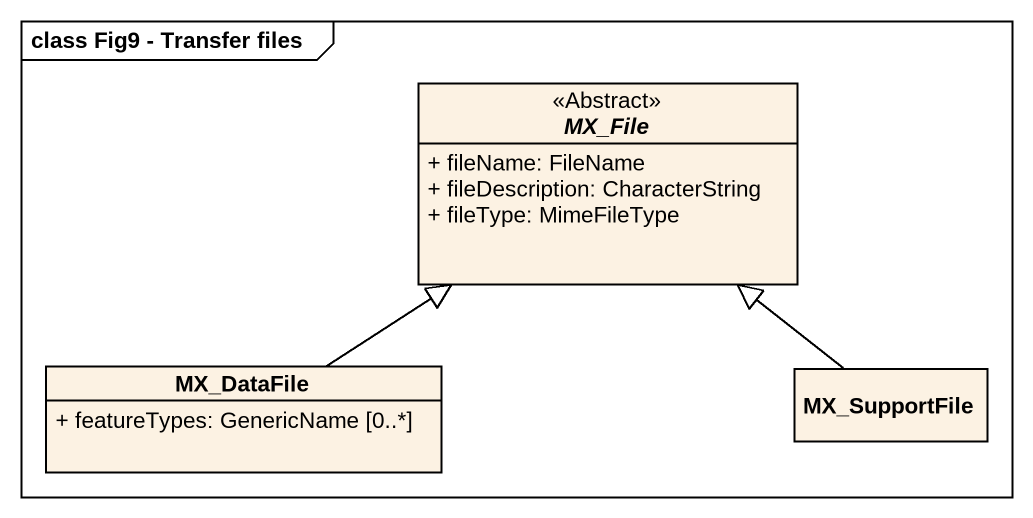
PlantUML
@startuml
mainframe class Fig9 - Transfer files
hide circle
hide empty members
skinparam classAttributeIconSize 0
abstract class MX_File <<Abstract>> {
  + fileName: FileName
  + fileDescription: CharacterString
  + fileType: MimeFileType
}
class MX_DataFile {
  + featureTypes: GenericName [0..*]
}
class MX_SupportFile
MX_DataFile -up-|> MX_File
MX_SupportFile -up-|> MX_File
@enduml
